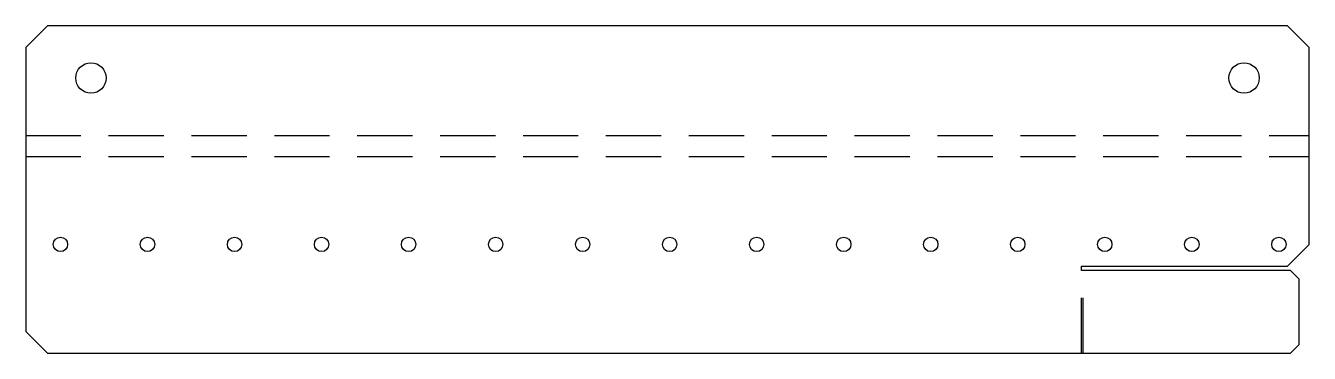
# Model space of a CAD drawing. Extents: x 0 to 295, y 0 to 75.
import ezdxf

# ---------------------------------------------------------------- set-up
doc = ezdxf.new("R2010")
doc.units = 0
doc.header["$MEASUREMENT"] = 0
doc.linetypes.add('DASHED', pattern=[19.05, 12.7, -6.35])
doc.layers.get('0').update_dxf_attribs({"linetype": 'CONTINUOUS'})

msp = doc.modelspace()

# ---------------------------------------------------------------- linework, layer by layer
for p, q in [((5, 75.2), (0, 70.2)), ((290, 75.2), (5, 75.2)), ((295, 70.2), (290, 75.2)), ((0, 70.2), (0, 5)), ((295, 25), (295, 70.2)), ((290, 20), (295, 25)), ((242.66, 19), (242.66, 20)), ((242.66, 20), (290, 20)), ((290.66, 19), (242.66, 19)), ((292.66, 17), (290.66, 19)), ((292.66, 2), (292.66, 17)), ((0, 5), (5, 0)), ((5, 0), (290.66, 0)), ((290.66, 0), (292.66, 2))]:
    msp.add_line(p, q)
at = {"linetype": 'DASHED'}
for p, q in [((0, 50), (295, 50)), ((0, 45.2), (295, 45.2)), ((242.66, 0), (242.66, 19)), ((243, 0), (243, 19))]:
    msp.add_line(p, q, dxfattribs=at)
for centre, radius in [((15, 63.2), 3.5), ((280, 63.2), 3.5), ((8, 25), 1.65), ((28, 25), 1.65), ((48, 25), 1.65), ((68, 25), 1.65), ((88, 25), 1.65), ((108, 25), 1.65), ((128, 25), 1.65), ((148, 25), 1.65), ((168, 25), 1.65), ((188, 25), 1.65), ((208, 25), 1.65), ((228, 25), 1.65), ((248, 25), 1.65), ((268, 25), 1.65), ((288, 25), 1.65)]:
    msp.add_circle(centre, radius)

doc.saveas('drawing.dxf')
